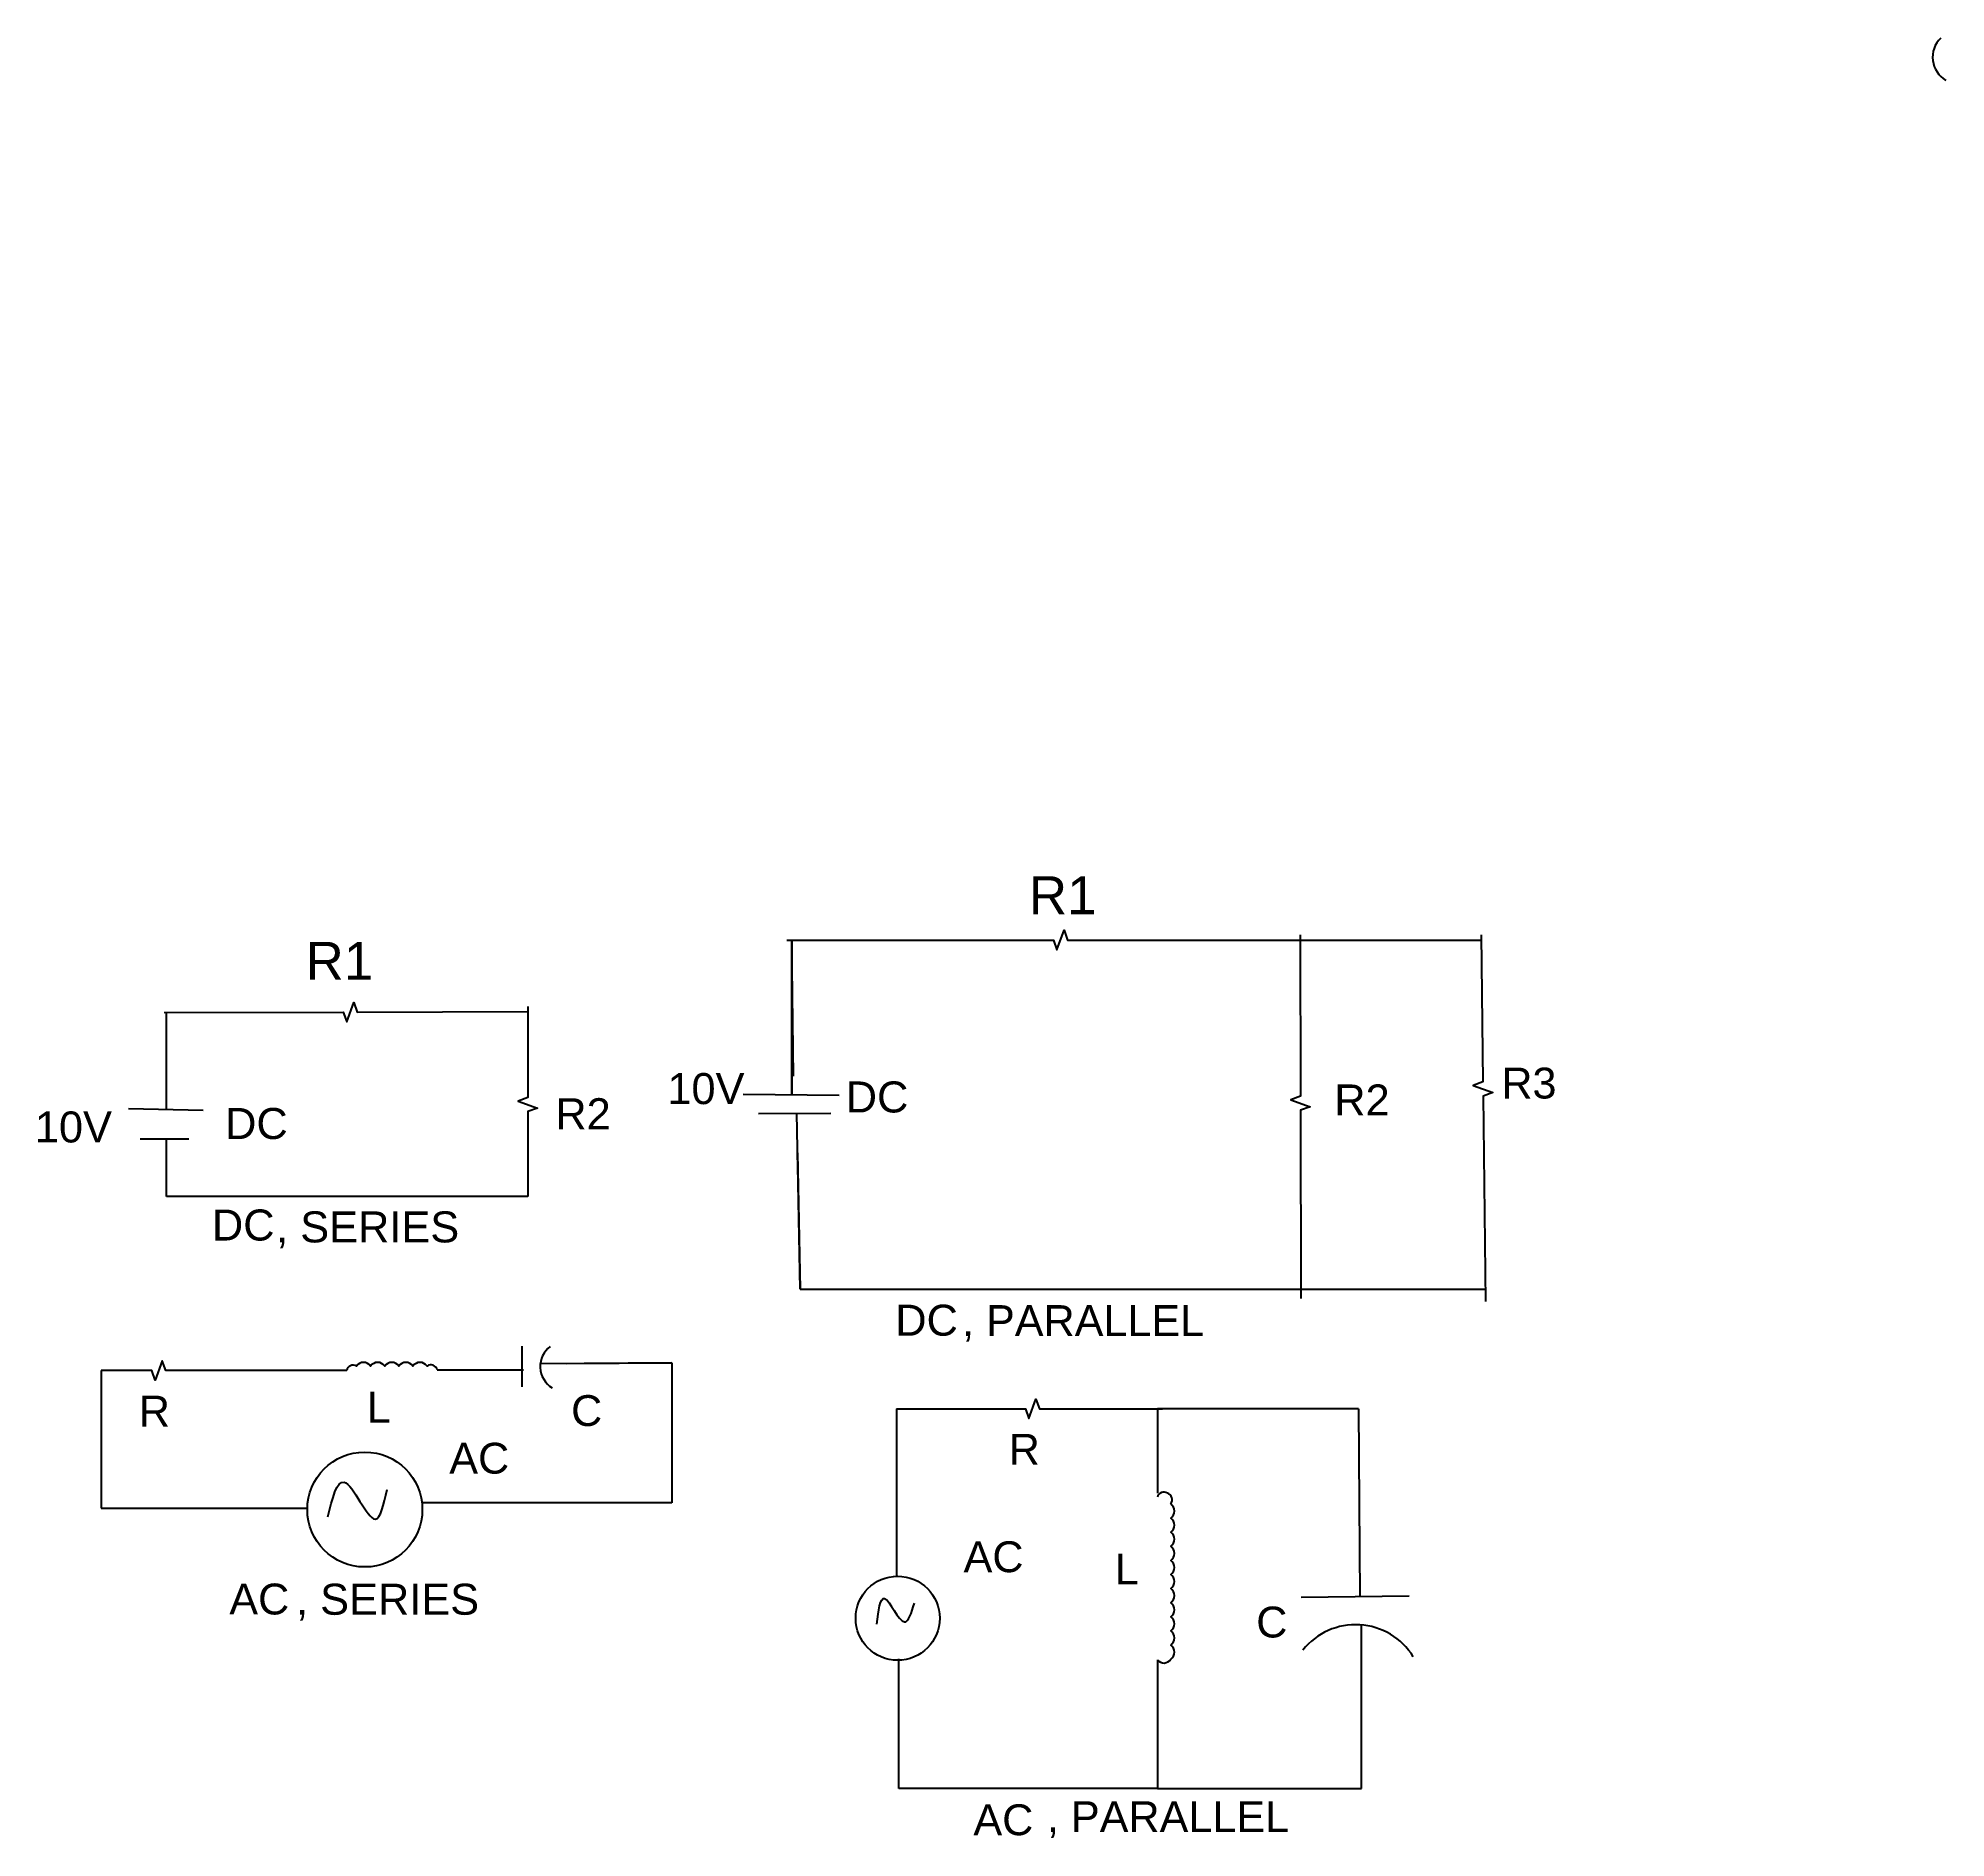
# Model space of a CAD drawing. Header units: inches. Extents: x 30.4 to 98, y 30.7 to 94.5.
import ezdxf

# ---------------------------------------------------------------- set-up
doc = ezdxf.new("R2010")
doc.units = ezdxf.units.IN
doc.header["$MEASUREMENT"] = 0
doc.styles.get("Standard").update_dxf_attribs({"font": 'arial.ttf'})

msp = doc.modelspace()

# ---------------------------------------------------------------- linework, layer by layer
for p, q in [((57.13, 57.664), (57.079, 62.493)), ((57.079, 62.493), (57.079, 57.011)), ((57.079, 57.011), (57.079, 62.493)), ((75.082, 62.493), (81.498, 62.493)), ((34.922, 56.491), (34.922, 59.92)), ((55.347, 57.027), (58.753, 56.995)), ((33.581, 56.517), (36.226, 56.465)), ((55.89, 56.347), (58.454, 56.359)), ((57.376, 50.118), (57.253, 56.353)), ((33.993, 55.441), (35.711, 55.441)), ((34.922, 53.399), (34.922, 55.441)), ((57.331, 52.382), (57.281, 54.947)), ((57.281, 54.947), (57.376, 50.118)), ((47.724, 53.399), (34.922, 53.399)), ((57.376, 50.118), (81.646, 50.118)), ((47.512, 48.096), (47.512, 46.662)), ((52.83, 47.508), (48.169, 47.476)), ((49.108, 47.482), (52.83, 47.508)), ((52.83, 47.508), (52.83, 42.547)), ((32.605, 47.238), (32.605, 42.362)), ((41.31, 47.238), (36.177, 47.238)), ((44.518, 47.259), (47.573, 47.259)), ((60.782, 45.876), (60.782, 39.945)), ((77.147, 45.876), (70.028, 45.876)), ((70.028, 45.876), (70.028, 42.89)), ((77.147, 45.876), (77.203, 39.232)), ((32.605, 42.362), (39.914, 42.362)), ((52.83, 42.547), (43.972, 42.547)), ((75.119, 39.205), (78.945, 39.255)), ((77.259, 32.422), (77.259, 38.219)), ((60.869, 32.422), (60.869, 37.022)), ((70.028, 36.98), (70.028, 32.422)), ((70.028, 32.422), (60.869, 32.422)), ((70.028, 32.422), (77.259, 32.422))]:
    msp.add_line(p, q)
at = {"linetype": 'Continuous'}
for points in [[(56.899, 62.493), (66.345, 62.493), (66.47, 62.15), (66.72, 62.837), (66.845, 62.493), (75.082, 62.493)], [(75.082, 62.673), (75.092, 56.958), (74.748, 56.832), (75.436, 56.584), (75.092, 56.458), (75.104, 49.787)], [(81.495, 62.673), (81.558, 57.462), (81.216, 57.333), (81.906, 57.091), (81.564, 56.962), (81.651, 49.686)], [(34.837, 59.92), (41.183, 59.938), (41.309, 59.595), (41.557, 60.283), (41.683, 59.94), (47.724, 59.957)], [(47.724, 60.137), (47.724, 56.912), (47.381, 56.787), (48.068, 56.537), (47.724, 56.412), (47.724, 53.399)], [(36.357, 47.238), (34.899, 47.238), (34.774, 47.581), (34.524, 46.895), (34.399, 47.238), (32.605, 47.238)], [(60.782, 45.876), (65.35, 45.876), (65.475, 45.532), (65.725, 46.219), (65.85, 45.876), (70.208, 45.876)]]:
    msp.add_lwpolyline(points, dxfattribs=at)
for points in [[(44.518, 47.259, 0.520567), (44.154, 47.394, 0.520567), (43.654, 47.394, 0.520567), (43.154, 47.394, 0.520567), (42.654, 47.394, 0.520567), (42.154, 47.394, 0.520567), (41.654, 47.394, 0.520567), (41.31, 47.238)], [(70.028, 36.98, 0.520567), (70.5, 37.008, 0.520567), (70.5, 37.508, 0.520567), (70.5, 38.008, 0.520567), (70.5, 38.508, 0.520567), (70.5, 39.008, 0.520567), (70.5, 39.508, 0.520567), (70.5, 40.008, 0.520567), (70.5, 40.508, 0.520567), (70.5, 41.008, 0.520567), (70.5, 41.508, 0.520567), (70.5, 42.008, 0.520567), (70.5, 42.508, 0.520567), (70.382, 42.89, 0.520567), (70.028, 42.744)]]:
    msp.add_lwpolyline(points, format="xyb")
for centre, radius in [((41.95, 42.311), 2.036), ((60.826, 38.458), 1.488)]:
    msp.add_circle(centre, radius)
for centre, radius, start, end in [((98.437, 93.775), 0.948, 134.31069, 239.66245), ((49.053, 47.38), 0.89, 127.09672, 238.36024), ((77.053, 35.826), 2.403, 31.90157, 141.22415)]:
    msp.add_arc(centre, radius, start, end)
for points in [[(40.639, 42.049), (41.216, 43.28), (42.317, 41.971), (42.736, 43.018)], [(60.084, 38.252), (60.364, 39.157), (61.065, 38.325), (61.417, 38.991)]]:
    msp.add_spline(points, degree=3)

# ---------------------------------------------------------------- texts
for s, height, p in [('R1', 1.3434, (65.473, 63.407)), ('R1', 1.3434, (39.85, 61.082)), ('10V', 1.0993, (52.667, 56.678)), ('DC', 1.0993, (58.986, 56.381)), ('R3', 1.0938, (82.211, 56.876)), ('R2', 1.0993, (48.698, 55.786)), ('R2', 1.0993, (76.292, 56.274)), ('10V', 1.0993, (30.26, 55.318)), ('DC', 1.0993, (37.001, 55.441)), ('DC', 1.0993, (36.533, 51.843)), (', SERIES', 1.0993, (38.808, 51.776)), ('DC', 1.0993, (60.741, 48.47)), (', PARALLEL', 1.0938, (63.107, 48.459)), ('R', 1.094, (33.945, 45.251)), ('L', 1.094, (42.019, 45.39)), ('C', 1.094, (49.257, 45.27)), ('AC', 1.0938, (44.942, 43.582)), ('R', 1.094, (64.759, 43.897)), ('AC', 1.0938, (63.161, 40.09)), ('L', 1.094, (68.517, 39.654)), ('AC', 1.0938, (37.149, 38.592)), (', SERIES', 1.0993, (39.513, 38.582)), ('C', 1.094, (73.528, 37.776)), ('AC', 1.0938, (63.509, 30.769)), (', PARALLEL', 1.0938, (66.115, 30.879))]:
    msp.add_text(s, height=height).set_placement(p)

doc.saveas('drawing.dxf')
